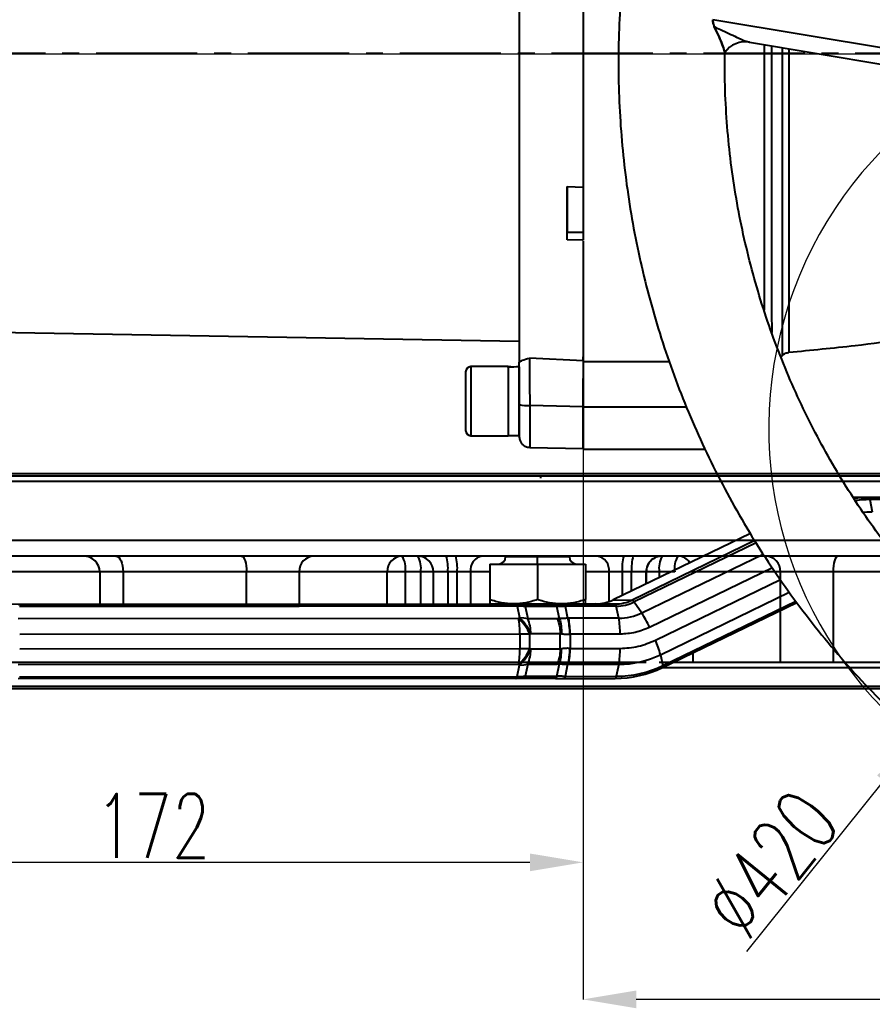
# Model space of a CAD drawing. Header units: millimetres. Extents: x 2160 to 4596, y 811 to 2534.
# Drawn here: x 3037.5 to 3197.9, y 1148.8 to 1334.7 of the extents above; entities that cross this region are included whole.
import ezdxf

# ---------------------------------------------------------------- set-up
doc = ezdxf.new("R2010")
doc.units = ezdxf.units.MM
doc.linetypes.add('CENTER2', pattern=[28.575, 19.05, -3.175, 3.175, -3.175])
doc.layers.add('2细线层', color=4, linetype='Continuous', lineweight=35)
doc.layers.add('AM_5', color=3, linetype='Continuous', lineweight=25)
doc.styles.add('SLDTEXTSTYLE1', font='txt.shx', dxfattribs={"width": 0.7, "bigfont": 'gbcbig.shx'})
doc.dimstyles.new('SLDDIMSTYLE12$0', dxfattribs={"dimtxt": 12, "dimasz": 10, "dimexe": 0, "dimexo": 0.0625, "dimgap": 0.875, "dimtad": 1, "dimdec": 1, "dimlfac": 1.8, "dimrnd": 1e-09, "dimzin": 12, "dimdsep": 46, "dimtxsty": 'SLDTEXTSTYLE1', "dimcen": 0.09, "dimdle": 8.16, "dimclrd": 3, "dimclre": 3, "dimadec": 0, "dimazin": 3, "dimtfac": 1, "dimtdec": 1, "dimtofl": 0, "dimtmove": 0, "dimatfit": 3, "dimfxl": 0, "dimfrac": 2, "dimtolj": 1, "dimlwd": 5, "dimlwe": 5, "dimarcsym": 0})
doc.dimstyles.new('SLDDIMSTYLE12$3', dxfattribs={"dimtxt": 12, "dimasz": 10, "dimexe": 0, "dimexo": 0.0625, "dimgap": 0.875, "dimtad": 1, "dimdec": 1, "dimlfac": 1.8, "dimrnd": 1e-09, "dimzin": 12, "dimdsep": 46, "dimtxsty": 'SLDTEXTSTYLE1', "dimcen": 0.09, "dimdle": 8.16, "dimclrd": 3, "dimclre": 3, "dimadec": 0, "dimazin": 3, "dimtfac": 1, "dimtdec": 1, "dimtofl": 0, "dimtmove": 0, "dimatfit": 3, "dimfxl": 0, "dimfrac": 2, "dimtolj": 1, "dimlwd": 5, "dimlwe": 5, "dimarcsym": 0})

# ---------------------------------------------------------------- blocks, each defined once
blk = doc.blocks.new('*U49')
at = {"layer": '2细线层', "color": 0, "linetype": 'CENTER2', "lineweight": -3, "transparency": 16777216}
blk.add_line((0, 21), (0, 353.69), dxfattribs=at)
blk = doc.blocks.new('*D69')
at = {"layer": 'AM_5', "color": 3, "lineweight": 5, "transparency": 16777216}
blk.add_line((3320.71, 1327.71), (3320.71, 1150.47), dxfattribs=at)
at = {"layer": 'AM_5', "color": 3, "linetype": 'Continuous', "lineweight": 5, "transparency": 16777216}
for p, q in [((3143.47, 1253.91), (3143.47, 1150.47)), ((3310.71, 1150.47), (3153.47, 1150.47))]:
    blk.add_line(p, q, dxfattribs=at)
at = {"layer": 'AM_5', "color": 3, "transparency": 16777216}
for points in [[(3153.47, 1152.14), (3153.47, 1148.8), (3143.47, 1150.47)], [(3310.71, 1152.14), (3310.71, 1148.8), (3320.71, 1150.47)]]:
    blk.add_solid(points, dxfattribs=at)
at = {"layer": 'Defpoints', "color": 0, "transparency": 16777216}
for p in [(3320.71, 1327.77), (3143.47, 1253.97), (3143.47, 1150.47)]:
    blk.add_point(p, dxfattribs=at)
at = {"layer": 'AM_5', "color": 0, "transparency": 16777216, "insert": (3232.09, 1157.35), "char_height": 12, "attachment_point": 5, "rotation": 360, "style": 'SLDTEXTSTYLE1'}
blk.add_mtext('\\A1;178', dxfattribs=at)
blk = doc.blocks.new('*D70')
at = {"layer": 'AM_5', "color": 3, "linetype": 'Continuous', "lineweight": 5, "transparency": 16777216}
for p, q in [((2971.47, 1335.64), (2971.47, 1176.24)), ((3133.47, 1176.24), (2981.47, 1176.24))]:
    blk.add_line(p, q, dxfattribs=at)
at = {"layer": 'AM_5', "color": 3, "lineweight": 5, "transparency": 16777216}
blk.add_line((3143.47, 1253.91), (3143.47, 1176.24), dxfattribs=at)
at = {"layer": 'AM_5', "color": 3, "transparency": 16777216}
for points in [[(2981.47, 1177.9), (2981.47, 1174.57), (2971.47, 1176.24)], [(3133.47, 1177.9), (3133.47, 1174.57), (3143.47, 1176.24)]]:
    blk.add_solid(points, dxfattribs=at)
at = {"layer": 'Defpoints', "color": 0, "transparency": 16777216}
for p in [(2971.47, 1335.7), (3143.47, 1253.97), (2971.47, 1176.24)]:
    blk.add_point(p, dxfattribs=at)
at = {"layer": 'AM_5', "color": 0, "transparency": 16777216, "insert": (3062.52, 1183.11), "char_height": 12, "attachment_point": 5, "rotation": 360, "style": 'SLDTEXTSTYLE1'}
blk.add_mtext('\\A1;172', dxfattribs=at)
blk = doc.blocks.new('*D58')
at = {"layer": 'AM_5', "color": 3, "linetype": 'Continuous', "lineweight": 5, "transparency": 16777216}
for p, q in [((3320.63, 1328.21), (2996.25, 1328.21)), ((2996.25, 1220.76), (2996.25, 1318.21))]:
    blk.add_line(p, q, dxfattribs=at)
at = {"layer": 'AM_5', "color": 3, "lineweight": 5, "transparency": 16777216}
blk.add_line((3027.5, 1210.76), (2996.25, 1210.76), dxfattribs=at)
at = {"layer": 'AM_5', "color": 3, "transparency": 16777216}
for points in [[(2994.58, 1318.21), (2997.91, 1318.21), (2996.25, 1328.21)], [(2994.58, 1220.76), (2997.91, 1220.76), (2996.25, 1210.76)]]:
    blk.add_solid(points, dxfattribs=at)
at = {"layer": 'Defpoints', "color": 0, "transparency": 16777216}
for p in [(2996.25, 1328.21), (3320.69, 1328.21), (3027.56, 1210.76)]:
    blk.add_point(p, dxfattribs=at)
at = {"layer": 'AM_5', "color": 0, "transparency": 16777216, "insert": (2989.37, 1269.49), "char_height": 12, "attachment_point": 5, "rotation": 90, "style": 'SLDTEXTSTYLE1'}
blk.add_mtext('\\A1;115', dxfattribs=at)
blk = doc.blocks.new('*D59')
at = {"layer": 'AM_5', "color": 3, "lineweight": 5, "transparency": 16777216}
for p, q in [((3253.31, 1257.75), (3253.49, 1257.75)), ((3253.4, 1257.66), (3253.4, 1257.84))]:
    blk.add_line(p, q, dxfattribs=at)
at = {"layer": 'AM_5', "color": 3, "linetype": 'Continuous', "lineweight": 5, "transparency": 16777216}
blk.add_line((3174.27, 1159.5), (3200.08, 1191.55), dxfattribs=at)
at = {"layer": 'AM_5', "color": 3, "lineweight": 5, "transparency": 16777216}
blk.add_arc((3253.4, 1257.75), 75, 92.5086, 231.1543, dxfattribs=at)
at = {"layer": 'AM_5', "color": 3, "transparency": 16777216}
blk.add_solid([(3198.79, 1192.6), (3201.38, 1190.51), (3206.36, 1199.34)], dxfattribs=at)
at = {"layer": 'Defpoints', "color": 0, "transparency": 16777216}
for p in [(3300.44, 1316.17), (3206.36, 1199.34)]:
    blk.add_point(p, dxfattribs=at)
at = {"layer": 'AM_5', "color": 0, "transparency": 16777216, "insert": (3178.69, 1175.95), "char_height": 12, "attachment_point": 5, "rotation": 51.1543, "style": 'SLDTEXTSTYLE1'}
blk.add_mtext('\\A1;%%C420', dxfattribs=at)

msp = doc.modelspace()

# ---------------------------------------------------------------- linework, layer by layer
at = {"color": 7, "linetype": 'Continuous', "lineweight": 25}
for p, q in [((3201.528, 1329.086), (3167.876, 1334.7)), ((3174.81, 1330.476), (3200.249, 1326.204)), ((3170.134, 1328.53), (3170.134, 1328.531)), ((3170.17, 1328.528), (3170.17, 1328.53)), ((3140.467, 1303.331), (3143.467, 1303.22)), ((3140.467, 1293.336), (3140.467, 1294.76)), ((3140.467, 1294.76), (3143.467, 1294.76)), ((3143.467, 1293.225), (3140.467, 1293.336)), ((3001.941, 1276.494), (3131.468, 1274.233)), ((3180.68, 1271.272), (3180.994, 1271.586)), ((3143.468, 1270.554), (3133.363, 1271.071)), ((3143.468, 1270.554), (3143.468, 1271.289)), ((3143.468, 1270.43), (3159.69, 1270.43)), ((3129.368, 1269.474), (3122.368, 1269.474)), ((3131.468, 1267.314), (3131.468, 1269.414)), ((3131.468, 1269.299), (3131.468, 1267.142)), ((3143.468, 1261.903), (3133.433, 1262.153)), ((3162.944, 1261.838), (3143.468, 1261.838)), ((3122.368, 1256.474), (3129.368, 1256.474)), ((3129.368, 1256.534), (3131.468, 1256.534)), ((3133.433, 1254.259), (3143.468, 1254.083)), ((3143.468, 1253.974), (3166.395, 1253.974)), ((3203.557, 1244.888), (3194.306, 1244.883)), ((3194.31, 1244.877), (3197.191, 1244.855)), ((3207.14, 1244.862), (3197.191, 1244.855)), ((3207.36, 1244.46), (3197.412, 1244.454)), ((3197.412, 1244.454), (3197.88, 1242.184)), ((3174.945, 1238.112), (3149.108, 1225.595)), ((3174.949, 1238.105), (3149.139, 1225.601)), ((3175.79, 1236.75), (3152.722, 1225.574)), ((3176.053, 1236.328), (3153.104, 1225.21)), ((3154.492, 1223.152), (3177.356, 1234.229)), ((3179.094, 1231.627), (3155.984, 1220.431)), ((3157.065, 1218.013), (3180.605, 1229.418)), ((3158.005, 1215.296), (3182.249, 1227.042)), ((3149.139, 1225.601), (3152.722, 1225.574)), ((3153.104, 1225.21), (3154.492, 1223.152)), ((3158.428, 1212.89), (3183.687, 1225.128)), ((3158.456, 1213.245), (3183.499, 1225.378)), ((3032.483, 1224.783), (3145.895, 1224.853)), ((3037.169, 1224.749), (3130.823, 1224.806)), ((3056.913, 1224.359), (3037.389, 1224.347)), ((3090.057, 1224.379), (3056.913, 1224.359)), ((3131.044, 1224.404), (3090.057, 1224.379)), ((3131.044, 1224.404), (3131.487, 1222.257)), ((3132.055, 1224.807), (3138.019, 1224.818)), ((3138.555, 1224.381), (3132.591, 1224.37)), ((3132.591, 1224.37), (3133.065, 1222.078)), ((3139.033, 1222.065), (3138.555, 1224.381)), ((3149.479, 1224.826), (3139.867, 1224.82)), ((3149.699, 1224.425), (3140.088, 1224.419)), ((3140.088, 1224.419), (3140.557, 1222.146)), ((3149.479, 1224.826), (3145.895, 1224.853)), ((3150.168, 1222.154), (3149.699, 1224.425)), ((3037.185, 1222.076), (3131.318, 1222.134)), ((3131.487, 1222.257), (3131.318, 1222.134)), ((3131.487, 1222.257), (3132.305, 1222.212)), ((3132.305, 1222.212), (3133.065, 1222.078)), ((3133.065, 1222.078), (3138.595, 1222.088)), ((3139.033, 1222.065), (3138.595, 1222.088)), ((3140.751, 1222.149), (3140.557, 1222.146)), ((3150.168, 1222.154), (3140.751, 1222.149)), ((3131.594, 1219.132), (3037.461, 1219.074)), ((3132.581, 1219.133), (3131.594, 1219.132)), ((3131.594, 1219.132), (3131.594, 1216.465)), ((3133.46, 1219.134), (3132.581, 1219.133)), ((3133.46, 1219.134), (3133.629, 1219.257)), ((3133.46, 1216.467), (3133.46, 1219.134)), ((3133.629, 1219.257), (3139.16, 1219.267)), ((3139.16, 1216.355), (3139.16, 1219.267)), ((3139.16, 1219.267), (3139.379, 1219.244)), ((3140.929, 1219.144), (3141.026, 1219.147)), ((3150.443, 1219.152), (3141.026, 1219.147)), ((3141.026, 1219.147), (3141.026, 1216.48)), ((3037.462, 1216.407), (3131.594, 1216.465)), ((3131.594, 1216.465), (3132.581, 1216.466)), ((3132.581, 1216.466), (3133.46, 1216.467)), ((3133.629, 1216.345), (3133.46, 1216.467)), ((3139.16, 1216.355), (3133.629, 1216.345)), ((3139.379, 1216.379), (3139.16, 1216.355)), ((3141.026, 1216.48), (3140.929, 1216.483)), ((3141.026, 1216.48), (3150.443, 1216.486)), ((3158.005, 1215.296), (3158.456, 1213.245)), ((3131.318, 1213.467), (3037.186, 1213.41)), ((3131.044, 1211.204), (3131.487, 1213.345)), ((3131.318, 1213.467), (3131.487, 1213.345)), ((3131.487, 1213.345), (3132.305, 1213.391)), ((3132.305, 1213.391), (3133.065, 1213.527)), ((3133.065, 1213.527), (3132.591, 1211.242)), ((3133.065, 1213.527), (3138.595, 1213.537)), ((3138.555, 1211.253), (3139.033, 1213.561)), ((3138.595, 1213.537), (3139.033, 1213.561)), ((3140.557, 1213.485), (3140.088, 1211.219)), ((3140.751, 1213.482), (3140.557, 1213.485)), ((3140.751, 1213.482), (3150.168, 1213.488)), ((3150.168, 1213.488), (3149.699, 1211.225)), ((3130.823, 1210.806), (3037.169, 1210.749)), ((3037.389, 1211.147), (3131.044, 1211.204)), ((3138.019, 1210.818), (3132.055, 1210.807)), ((3132.591, 1211.242), (3138.555, 1211.253)), ((3138.175, 1210.847), (3138.019, 1210.818)), ((3139.867, 1210.82), (3149.479, 1210.826)), ((3140.088, 1211.219), (3149.699, 1211.225))]:
    msp.add_line(p, q, dxfattribs=at)
at = {"color": 7, "linetype": 'Continuous', "lineweight": -3}
for p, q in [((2935.468, 1249.348), (3251.302, 1249.348)), ((3253.054, 1247.848), (2935.468, 1247.848)), ((3251.877, 1248.848), (2935.968, 1248.848)), ((3135.468, 1248.848), (3135.468, 1248.502)), ((3135.468, 1248.848), (3135.469, 1248.848)), ((2935.468, 1236.848), (3268.963, 1236.848)), ((3274.7, 1233.848), (2938.468, 1233.848)), ((3128.898, 1233.848), (3128.898, 1233.698)), ((3134.898, 1233.698), (3128.898, 1233.698)), ((3134.898, 1233.848), (3134.898, 1233.698)), ((3134.898, 1232.348), (3134.898, 1233.698)), ((3140.898, 1233.698), (3134.898, 1233.698)), ((3140.898, 1233.698), (3140.898, 1233.848)), ((3052.504, 1230.848), (3034.924, 1230.848)), ((3052.504, 1230.848), (3052.504, 1224.758)), ((3056.913, 1230.848), (3052.504, 1230.848)), ((3080.14, 1230.848), (3056.913, 1230.848)), ((3056.913, 1230.848), (3056.913, 1224.761)), ((3090.057, 1230.848), (3080.14, 1230.848)), ((3080.14, 1224.775), (3080.14, 1230.848)), ((3090.057, 1230.848), (3090.057, 1224.781)), ((3106.623, 1230.848), (3090.057, 1230.848)), ((3106.623, 1224.791), (3106.623, 1230.848)), ((3110.017, 1230.848), (3106.623, 1230.848)), ((3112.909, 1230.848), (3110.017, 1230.848)), ((3110.017, 1230.848), (3110.017, 1224.793)), ((3112.909, 1224.795), (3112.909, 1230.848)), ((3115.314, 1230.848), (3112.909, 1230.848)), ((3118.015, 1230.848), (3115.314, 1230.848)), ((3115.314, 1224.796), (3115.314, 1230.848)), ((3119.776, 1230.848), (3118.015, 1230.848)), ((3118.015, 1230.848), (3118.015, 1224.798)), ((3122.278, 1230.848), (3119.776, 1230.848)), ((3119.776, 1224.799), (3119.776, 1230.848)), ((3122.278, 1230.848), (3122.278, 1224.801)), ((3125.898, 1230.848), (3122.278, 1230.848)), ((3125.898, 1232.348), (3125.898, 1225.652)), ((3125.898, 1232.348), (3134.898, 1232.348)), ((3134.898, 1232.348), (3134.898, 1225.652)), ((3134.898, 1232.348), (3143.898, 1232.348)), ((3143.898, 1232.348), (3143.898, 1225.652)), ((3148.346, 1230.848), (3143.898, 1230.848)), ((3150.846, 1230.848), (3148.346, 1230.848)), ((3148.346, 1225.271), (3148.346, 1230.848)), ((3152.608, 1230.848), (3150.846, 1230.848)), ((3150.846, 1230.848), (3150.846, 1226.428)), ((3155.314, 1230.848), (3152.608, 1230.848)), ((3152.608, 1227.282), (3152.608, 1230.848)), ((3155.314, 1230.848), (3155.314, 1228.593)), ((3155.357, 1230.848), (3155.314, 1230.848)), ((3155.357, 1228.614), (3155.357, 1230.848)), ((3157.81, 1230.848), (3155.357, 1230.848)), ((3160.704, 1230.848), (3157.81, 1230.848)), ((3157.81, 1230.848), (3157.81, 1229.802)), ((3164.094, 1230.848), (3163.607, 1230.848)), ((3180.588, 1230.848), (3164.094, 1230.848)), ((3190.497, 1230.848), (3180.588, 1230.848)), ((3180.588, 1213.848), (3180.588, 1230.848)), ((3213.741, 1230.848), (3190.497, 1230.848)), ((3190.497, 1230.848), (3190.497, 1213.848)), ((3125.898, 1224.848), (3130.398, 1224.848)), ((3130.398, 1224.848), (3139.398, 1224.848)), ((3139.398, 1224.848), (3143.898, 1224.848)), ((3164.094, 1215.977), (3164.094, 1213.848)), ((3160.704, 1213.848), (3160.704, 1214.334)), ((3052.504, 1213.848), (3034.924, 1213.848)), ((3056.913, 1213.848), (3052.504, 1213.848)), ((3080.14, 1213.848), (3056.913, 1213.848)), ((3090.057, 1213.848), (3080.14, 1213.848)), ((3106.623, 1213.848), (3090.057, 1213.848)), ((3110.017, 1213.848), (3106.623, 1213.848)), ((3112.909, 1213.848), (3110.017, 1213.848)), ((3115.314, 1213.848), (3112.909, 1213.848)), ((3118.015, 1213.848), (3115.314, 1213.848)), ((3119.776, 1213.848), (3118.015, 1213.848)), ((3122.278, 1213.848), (3119.776, 1213.848)), ((3148.346, 1213.848), (3122.278, 1213.848)), ((3150.846, 1213.848), (3148.346, 1213.848)), ((3152.608, 1213.848), (3150.846, 1213.848)), ((3155.314, 1213.848), (3152.608, 1213.848)), ((3155.357, 1213.848), (3155.314, 1213.848)), ((3159.7, 1213.848), (3157.81, 1213.848)), ((3250.468, 1212.848), (3158.323, 1212.848)), ((3160.704, 1213.848), (3160.404, 1213.848)), ((3164.094, 1213.848), (3160.704, 1213.848)), ((3180.588, 1213.848), (3164.094, 1213.848)), ((3190.497, 1213.848), (3180.588, 1213.848)), ((3213.741, 1213.848), (3190.497, 1213.848)), ((3020.468, 1209.348), (3250.468, 1209.348)), ((3249.968, 1208.848), (3020.968, 1208.848))]:
    msp.add_line(p, q, dxfattribs=at)
at = {"color": 7, "linetype": 'Continuous', "lineweight": 25, "flags": 128}
for points in [[(3122.368, 1269.474), (3122.368, 1269.463), (3122.368, 1269.201), (3122.368, 1268.603), (3122.368, 1267.702), (3122.368, 1266.546), (3122.368, 1265.197), (3122.368, 1263.729), (3122.368, 1262.22), (3122.368, 1260.751), (3122.368, 1259.403), (3122.368, 1258.246), (3122.368, 1257.345), (3122.368, 1256.747), (3122.368, 1256.485), (3122.368, 1256.474)], [(3129.368, 1269.299), (3129.368, 1269.376), (3129.368, 1269.463), (3129.368, 1269.201), (3129.368, 1268.603), (3129.368, 1267.702), (3129.368, 1266.546), (3129.368, 1265.197), (3129.368, 1263.729), (3129.368, 1262.22), (3129.368, 1260.751), (3129.368, 1259.403), (3129.368, 1258.246), (3129.368, 1257.345), (3129.368, 1256.747), (3129.368, 1256.485), (3129.368, 1256.534)], [(3129.368, 1269.299), (3129.368, 1268.845), (3129.368, 1268.069), (3129.368, 1267.015), (3129.368, 1265.74), (3129.368, 1264.314), (3129.368, 1262.814), (3129.368, 1261.323), (3129.368, 1259.923), (3129.368, 1258.689), (3129.368, 1257.69), (3129.368, 1256.98), (3129.368, 1256.597), (3129.368, 1256.534)], [(3131.468, 1269.414), (3131.468, 1269.238), (3131.468, 1268.72), (3131.468, 1267.887), (3131.468, 1266.786), (3131.468, 1265.476), (3131.468, 1264.029), (3131.468, 1262.525), (3131.468, 1261.045), (3131.468, 1259.671), (3131.468, 1258.478), (3131.468, 1257.53), (3131.468, 1256.88), (3131.468, 1256.563), (3131.468, 1256.534)], [(3131.468, 1266.974), (3131.468, 1267.015), (3131.468, 1268.069), (3131.468, 1268.845), (3131.468, 1269.299)], [(3131.468, 1262.341), (3131.468, 1262.354), (3131.468, 1263.589), (3131.468, 1264.775), (3131.468, 1265.815), (3131.468, 1266.625), (3131.468, 1267.138), (3131.468, 1267.314)], [(3133.433, 1262.153), (3133.433, 1260.355), (3133.433, 1258.673), (3133.433, 1257.181), (3133.433, 1255.946), (3133.433, 1255.023), (3133.433, 1254.452), (3133.433, 1254.259)], [(3197.191, 1244.855), (3197.223, 1244.849), (3197.255, 1244.828), (3197.285, 1244.795), (3197.315, 1244.749), (3197.342, 1244.691), (3197.368, 1244.622), (3197.391, 1244.542), (3197.412, 1244.454)], [(3196.171, 1242.101), (3196.87, 1242.154), (3197.88, 1242.184)], [(3149.108, 1225.595), (3149.109, 1225.595), (3149.139, 1225.601)], [(3149.479, 1224.826), (3149.51, 1224.819), (3149.542, 1224.799), (3149.573, 1224.766), (3149.602, 1224.72), (3149.63, 1224.662), (3149.655, 1224.593), (3149.679, 1224.513), (3149.699, 1224.425)], [(3158.428, 1212.89), (3158.426, 1212.89), (3158.397, 1212.884)], [(3158.456, 1213.245), (3158.471, 1213.165), (3158.48, 1213.093), (3158.482, 1213.031), (3158.478, 1212.979), (3158.467, 1212.937), (3158.45, 1212.908), (3158.428, 1212.89)], [(3149.699, 1211.225), (3149.679, 1211.136), (3149.655, 1211.057), (3149.63, 1210.988), (3149.602, 1210.931), (3149.573, 1210.885), (3149.542, 1210.853), (3149.51, 1210.833), (3149.479, 1210.826)]]:
    msp.add_lwpolyline(points, dxfattribs=at)
at = {"color": 7, "linetype": 'Continuous', "lineweight": -3, "flags": 128}
for points in [[(3055.566, 1233.848), (3055.829, 1233.79), (3056.082, 1233.62), (3056.315, 1233.342), (3056.519, 1232.969), (3056.686, 1232.515), (3056.811, 1231.996), (3056.887, 1231.433), (3056.913, 1230.848)], [(3079.191, 1233.848), (3079.376, 1233.79), (3079.554, 1233.62), (3079.718, 1233.342), (3079.862, 1232.969), (3079.98, 1232.515), (3080.067, 1231.996), (3080.121, 1231.433), (3080.14, 1230.848)], [(3191.441, 1233.848), (3191.257, 1233.79), (3191.08, 1233.62), (3190.916, 1233.342), (3190.774, 1232.969), (3190.656, 1232.515), (3190.569, 1231.996), (3190.515, 1231.433), (3190.497, 1230.848)]]:
    msp.add_lwpolyline(points, dxfattribs=at)
at = {"color": 7, "linetype": 'Continuous', "lineweight": 25}
for centre, radius, start, end in [((3173.978, 1325.882), 4.669, 79.74027, 145.43734), ((3122.368, 1268.474), 1, 90, 180), ((3132.952, 1267.482), 5.35, 253.89602, 275.15846), ((3122.368, 1257.474), 1, 180, 270), ((3197.204, 1224.51), 20.345, 90.03668, 97.54673), ((3197.425, 1224.478), 19.976, 90.03668, 97.56628), ((3145.886, 1232.298), 7.445, 270.07527, 295.90712), ((3149.469, 1232.272), 7.445, 270.07527, 295.90712), ((3149.689, 1232.242), 7.818, 270.07527, 295.90712), ((3152.429, 1224.884), 0.75, 25.79928, 67.02737), ((3116.335, 1219.245), 15.259, 359.57677, 10.91492), ((3125.578, 1215.77), 8.57, 23.11136, 47.95126), ((3126.592, 1219.314), 7.037, 359.5333, 23.11856), ((3125.768, 1219.259), 15.259, 359.57667, 10.91491), ((3150.155, 1232.081), 9.927, 270.07527, 295.90712), ((3135.185, 1219.265), 15.259, 359.57667, 10.91491), ((3139.129, 1212.961), 18.436, 23.90163, 33.55836), ((3143.782, 1211.894), 14.624, 13.45011, 24.73439), ((3125.603, 1219.814), 8.541, 312.00657, 336.93397), ((3116.398, 1216.351), 15.196, 349.06221, 0.43184), ((3126.612, 1216.286), 7.017, 336.84756, 0.47841), ((3125.831, 1216.365), 15.196, 349.06221, 0.4319), ((3135.247, 1216.371), 15.196, 349.06221, 0.4319), ((3150.144, 1231.481), 17.993, 270.07527, 295.90712), ((3149.452, 1231.301), 20.474, 270.07527, 295.90712), ((3149.673, 1231.327), 20.102, 270.07529, 295.90707)]:
    msp.add_arc(centre, radius, start, end, dxfattribs=at)
at = {"color": 7, "linetype": 'Continuous', "lineweight": -3}
for centre, radius, start, end in [((3049.504, 1230.848), 3, 0, 90), ((3092.947, 1230.958), 2.892, 92.36703, 182.18594), ((3109.513, 1230.958), 2.892, 92.36703, 182.18594), ((3105.939, 1231.566), 4.14, 350.01783, 33.45671), ((3112.314, 1230.848), 3, 359.99999, 89.99999), ((3108.422, 1231.572), 4.545, 350.82704, 30.04167), ((3110.27, 1231.59), 7.78, 354.5231, 16.86806), ((3111.21, 1231.592), 8.598, 355.03606, 15.21203), ((3124.96, 1231.182), 2.703, 99.57493, 187.1109), ((3127.548, 1233.698), 1.35, 270, 0), ((3142.248, 1233.698), 1.35, 180, 270), ((3145.663, 1231.181), 2.704, 352.92023, 80.48272), ((3159.579, 1231.592), 8.764, 165.08539, 184.87097), ((3160.486, 1231.591), 7.913, 163.42642, 185.38628), ((3158.314, 1230.848), 3, 90.00001, 180.00001), ((3158.357, 1230.848), 3, 90.00001, 180.00001), ((3162.332, 1231.573), 4.58, 150.22014, 189.10791), ((3164.808, 1231.566), 4.167, 146.79426, 189.9253), ((3161.203, 1230.957), 2.893, 34.59698, 87.65602), ((3177.697, 1230.957), 2.893, 357.83373, 87.65602), ((3161.203, 1230.957), 2.893, 357.83373, 2.50695)]:
    msp.add_arc(centre, radius, start, end, dxfattribs=at)
at = {"color": 7, "linetype": 'Continuous', "lineweight": 25}
for centre, start_param, end_param in [((3131.468, 1262.974), 4.712389, 4.9017857), ((3129.368, 1262.974), 4.6181166, 4.712389)]:
    msp.add_ellipse(centre, major_axis=(-11.154, 0), ratio=0.5773485, start_param=start_param, end_param=end_param, dxfattribs=at)
for points, knots in [([(3320.9, 1496.939), (3318.34, 1496.915), (3314.76, 1496.88), (3309.49, 1496.601), (3305.026, 1496.266), (3299.71, 1495.7), (3294.141, 1494.927), (3288.327, 1493.917), (3282.356, 1492.661), (3276.28, 1491.15), (3270.142, 1489.379), (3263.977, 1487.345), (3257.813, 1485.046), (3251.677, 1482.48), (3245.589, 1479.65), (3239.569, 1476.556), (3233.636, 1473.202), (3227.807, 1469.589), (3222.097, 1465.724), (3216.522, 1461.61), (3211.095, 1457.253), (3205.829, 1452.658), (3200.738, 1447.834), (3195.833, 1442.786), (3191.126, 1437.523), (3186.628, 1432.053), (3182.35, 1426.385), (3178.301, 1420.528), (3174.491, 1414.491), (3170.93, 1408.285), (3167.625, 1401.921), (3164.584, 1395.408), (3161.815, 1388.759), (3159.324, 1381.984), (3157.119, 1375.097), (3155.204, 1368.108), (3153.586, 1361.03), (3152.268, 1353.877), (3151.255, 1346.66), (3150.55, 1339.392), (3150.158, 1332.088), (3150.079, 1324.76), (3150.316, 1317.422), (3150.87, 1310.088), (3151.742, 1302.77), (3152.932, 1295.483), (3154.44, 1288.24), (3156.265, 1281.056), (3158.406, 1273.943), (3160.86, 1266.915), (3163.625, 1259.987), (3166.697, 1253.171), (3170.074, 1246.48), (3173.752, 1239.928), (3177.726, 1233.528), (3181.991, 1227.293), (3186.542, 1221.235), (3191.374, 1215.366), (3196.481, 1209.7), (3201.857, 1204.247), (3207.304, 1199.2), (3212.778, 1194.547), (3218.236, 1190.278), (3223.861, 1186.236), (3229.642, 1182.427), (3235.57, 1178.859), (3241.632, 1175.537), (3247.818, 1172.467), (3254.114, 1169.653), (3260.508, 1167.101), (3266.983, 1164.815), (3273.521, 1162.799), (3280.096, 1161.057), (3286.669, 1159.592), (3293.163, 1158.41), (3299.452, 1157.513), (3304.976, 1156.93), (3309.859, 1156.562), (3314.683, 1156.322), (3320.657, 1156.205), (3326.174, 1156.316), (3331.443, 1156.587), (3335.908, 1156.925), (3341.224, 1157.49), (3346.793, 1158.263), (3352.606, 1159.273), (3358.577, 1160.529), (3364.653, 1162.04), (3370.791, 1163.811), (3376.957, 1165.845), (3383.12, 1168.144), (3389.257, 1170.709), (3395.345, 1173.54), (3401.365, 1176.634), (3407.297, 1179.988), (3413.126, 1183.6), (3418.836, 1187.466), (3424.412, 1191.58), (3429.839, 1195.937), (3435.105, 1200.532), (3440.196, 1205.356), (3445.101, 1210.404), (3449.808, 1215.667), (3454.306, 1221.137), (3458.584, 1226.805), (3462.632, 1232.662), (3466.442, 1238.699), (3470.004, 1244.905), (3473.309, 1251.269), (3476.351, 1257.781), (3479.113, 1264.433), (3481.45, 1270.715), (3482.729, 1274.82), (3483.292, 1276.628)], [0, 0, 0, 0, 0.01020738, 0.01427401, 0.02103699, 0.02805607, 0.03558666, 0.0434511, 0.05157826, 0.05991132, 0.06840986, 0.07704394, 0.08579098, 0.09463359, 0.10355821, 0.11255405, 0.12161242, 0.13072624, 0.1398897, 0.14909794, 0.15834689, 0.16763314, 0.17695375, 0.18630622, 0.19568842, 0.20509849, 0.21453484, 0.22399606, 0.23348097, 0.24298851, 0.25251779, 0.26206801, 0.27163852, 0.28122873, 0.29083816, 0.30046642, 0.31011319, 0.31977821, 0.32946132, 0.33916239, 0.34888138, 0.35861831, 0.36837328, 0.37814642, 0.38793798, 0.39774825, 0.40757761, 0.41742653, 0.42729557, 0.4371854, 0.4470968, 0.45703069, 0.46698816, 0.47697044, 0.48697902, 0.49701559, 0.50708218, 0.51718117, 0.52731537, 0.53748817, 0.54770366, 0.5569145, 0.56612256, 0.57532659, 0.5845258, 0.59371913, 0.60290519, 0.61208206, 0.62124705, 0.63039624, 0.63952364, 0.64861966, 0.65766788, 0.66663751, 0.67546331, 0.68397889, 0.69196332, 0.69760555, 0.70350123, 0.71121989, 0.72142727, 0.72549391, 0.73225688, 0.73927596, 0.74680655, 0.754671, 0.76279816, 0.77113122, 0.77962976, 0.78826384, 0.79701087, 0.80585349, 0.81477811, 0.82377394, 0.83283231, 0.84194614, 0.85110959, 0.86031783, 0.86956679, 0.87885303, 0.88817364, 0.89752611, 0.90690831, 0.91631839, 0.92575473, 0.93521596, 0.94470086, 0.95420841, 0.96373768, 0.97328791, 0.98285841, 0.99244862, 1, 1, 1, 1]), ([(3143.467, 1350.642), (3143.467, 1347.348), (3143.467, 1340.759), (3143.467, 1331.207), (3143.467, 1322.025), (3143.467, 1313.315), (3143.467, 1305.203), (3143.467, 1298.466), (3143.467, 1294.787), (3143.467, 1293.312)], [0, 0, 0, 0, 0.149957, 0.2999139, 0.4498709, 0.5998278, 0.7497848, 0.8997417, 1, 1, 1, 1]), ([(3168.164, 1333.406), (3168.154, 1333.435), (3168.091, 1333.625), (3167.975, 1333.917), (3167.878, 1334.329), (3167.877, 1334.58), (3167.876, 1334.7)], [0, 0, 0, 0, 0.0709429, 0.4685237, 0.7475032, 1, 1, 1, 1]), ([(3167.876, 1334.7), (3167.876, 1334.581), (3167.877, 1334.33), (3167.987, 1333.888), (3168.082, 1333.592), (3168.141, 1333.407)], [0, 0, 0, 0, 0.2505518, 0.5313012, 1, 1, 1, 1]), ([(3168.141, 1333.407), (3168.529, 1333.218), (3169.457, 1332.764), (3170.904, 1332.126), (3172.469, 1331.392), (3173.853, 1330.733), (3174.531, 1330.551), (3174.81, 1330.476)], [0, 0, 0, 0, 0.1543805, 0.3689656, 0.5771659, 0.8257398, 1, 1, 1, 1]), ([(3168.141, 1333.407), (3168.649, 1332.365), (3169.407, 1330.807), (3169.913, 1329.317), (3170.103, 1328.661), (3170.124, 1328.573), (3170.134, 1328.53)], [0, 0, 0, 0, 0.5024672, 0.7509757, 0.8756525, 1, 1, 1, 1]), ([(3170.134, 1328.53), (3170.126, 1328.565), (3170.107, 1328.643), (3169.922, 1329.294), (3169.403, 1330.808), (3168.661, 1332.365), (3168.164, 1333.406)], [0, 0, 0, 0, 0.1105283, 0.2490059, 0.4974103, 1, 1, 1, 1]), ([(3177.516, 1330.022), (3177.516, 1328.795), (3177.517, 1324.713), (3177.519, 1318.03), (3177.521, 1309.98), (3177.524, 1302.227), (3177.527, 1294.877), (3177.53, 1288.142), (3177.533, 1283.201), (3177.535, 1280.816), (3177.536, 1280.086)], [0, 0, 0, 0, 0.0570997, 0.1899714, 0.32791, 0.4709149, 0.6189859, 0.7721223, 0.9303237, 1, 1, 1, 1]), ([(3178.931, 1329.784), (3178.931, 1328.041), (3178.932, 1323.871), (3178.933, 1317.552), (3178.935, 1311.055), (3178.936, 1306.539), (3178.937, 1303.809), (3178.938, 1302.524), (3178.939, 1301.3), (3178.939, 1300.136), (3178.94, 1299.029), (3178.942, 1295.91), (3178.944, 1291.053), (3178.948, 1285.076), (3178.947, 1280.415), (3178.956, 1277.425), (3178.956, 1276.216), (3178.957, 1275.889)], [0, 0, 0, 0, 0.0708686, 0.1695597, 0.2704087, 0.3610308, 0.383079, 0.4044252, 0.4250694, 0.4450117, 0.4642519, 0.4827902, 0.6102084, 0.7376719, 0.865182, 0.9635673, 1, 1, 1, 1]), ([(3180.981, 1271.646), (3180.981, 1271.623), (3180.98, 1271.481), (3180.98, 1272.14), (3180.979, 1273.681), (3180.978, 1276.261), (3180.977, 1279.764), (3180.976, 1284.199), (3180.975, 1289.529), (3180.974, 1295.716), (3180.974, 1302.709), (3180.973, 1310.436), (3180.973, 1318.872), (3180.972, 1325.262), (3180.972, 1328.926), (3180.972, 1329.441)], [0, 0, 0, 0, 0.016394, 0.101859, 0.1878451, 0.2743525, 0.3613811, 0.4489308, 0.5370018, 0.6255939, 0.7147072, 0.8043418, 0.8944974, 0.9851743, 1, 1, 1, 1]), ([(3182.197, 1329.236), (3182.197, 1327.29), (3182.197, 1322.42), (3182.197, 1317.067), (3182.198, 1312.897), (3182.198, 1310.652), (3182.198, 1308.445), (3182.198, 1306.282), (3182.198, 1304.164), (3182.199, 1302.092), (3182.199, 1299.127), (3182.199, 1295.237), (3182.2, 1290.534), (3182.201, 1285.916), (3182.202, 1282.112), (3182.203, 1279.09), (3182.203, 1276.762), (3182.204, 1274.807), (3182.205, 1273.321), (3182.205, 1272.335), (3182.206, 1272.218), (3182.206, 1272.158)], [0, 0, 0, 0, 0.0577112, 0.1444095, 0.1693942, 0.1944696, 0.2196359, 0.2448929, 0.2702408, 0.2956794, 0.3212087, 0.3825805, 0.4507211, 0.5256294, 0.607304, 0.6655257, 0.7267557, 0.7909939, 0.8582398, 0.9284932, 1, 1, 1, 1]), ([(3320.084, 1176.25), (3317.684, 1176.288), (3314.325, 1176.34), (3309.382, 1176.644), (3305.193, 1177.001), (3300.206, 1177.592), (3294.985, 1178.392), (3289.539, 1179.429), (3283.951, 1180.713), (3278.272, 1182.252), (3272.543, 1184.049), (3266.8, 1186.11), (3261.069, 1188.434), (3255.377, 1191.021), (3249.745, 1193.871), (3244.194, 1196.981), (3238.74, 1200.348), (3233.403, 1203.967), (3228.197, 1207.834), (3223.138, 1211.943), (3218.24, 1216.287), (3213.517, 1220.86), (3208.981, 1225.653), (3204.645, 1230.659), (3200.52, 1235.868), (3196.618, 1241.271), (3192.949, 1246.859), (3189.522, 1252.62), (3186.348, 1258.544), (3183.435, 1264.619), (3180.79, 1270.833), (3178.422, 1277.176), (3176.337, 1283.633), (3174.542, 1290.192), (3173.042, 1296.84), (3171.844, 1303.564), (3170.947, 1310.35), (3170.372, 1317.184), (3170.097, 1323.251), (3170.149, 1327.034), (3170.17, 1328.528)], [0, 0, 0, 0, 0.0302952, 0.0423856, 0.0624901, 0.08336, 0.1057536, 0.1291426, 0.1533151, 0.1781023, 0.2033838, 0.2290707, 0.2550958, 0.2814075, 0.3079654, 0.3347376, 0.3616982, 0.3888263, 0.4161047, 0.4435189, 0.4710571, 0.4987089, 0.526466, 0.5543209, 0.5822674, 0.6103001, 0.6384144, 0.6666062, 0.6948723, 0.7232096, 0.7516156, 0.7800883, 0.8086258, 0.8372268, 0.86589, 0.8946146, 0.9234, 0.9522458, 0.9811519, 1, 1, 1, 1]), ([(3140.467, 1303.331), (3140.467, 1302.06), (3140.467, 1299.037), (3140.467, 1296.329), (3140.467, 1294.76)], [0, 0, 0, 0, 0.4203629, 1, 1, 1, 1]), ([(3143.467, 1293.143), (3143.467, 1292.446), (3143.467, 1289.474), (3143.467, 1285.024), (3143.467, 1279.881), (3143.468, 1275.729), (3143.468, 1272.446), (3143.468, 1271.102), (3143.468, 1270.43)], [0, 0, 0, 0, 0.0577205, 0.2461764, 0.4346323, 0.6230882, 0.8115441, 1, 1, 1, 1]), ([(3143.467, 1278.492), (3143.468, 1277.343), (3143.468, 1274.994), (3143.468, 1272.327), (3143.468, 1271.145), (3143.468, 1270.554)], [0, 0, 0, 0, 0.3234517, 0.6617258, 1, 1, 1, 1]), ([(3182.205, 1272.168), (3186.36, 1272.572), (3193.73, 1273.287), (3201.072, 1274.244), (3204.274, 1274.662)], [0, 0, 0, 0, 0.5637924, 1, 1, 1, 1]), ([(3180.973, 1271.566), (3181.154, 1271.718), (3181.516, 1272.023), (3181.981, 1272.109), (3182.214, 1272.151)], [0, 0, 0, 0, 0.5000001, 1, 1, 1, 1]), ([(3131.468, 1270.3), (3131.613, 1270.42), (3131.906, 1270.661), (3132.876, 1270.934), (3133.363, 1271.071)], [0, 0, 0, 0, 0.4975573, 1, 1, 1, 1]), ([(3131.468, 1262.342), (3131.468, 1263.101), (3131.468, 1264.616), (3131.468, 1266.745), (3131.468, 1268.702), (3131.468, 1269.766), (3131.468, 1270.3)], [0, 0, 0, 0, 0.2507669, 0.5000113, 0.749245, 1, 1, 1, 1]), ([(3133.363, 1271.071), (3133.364, 1270.796), (3133.364, 1270.426), (3133.37, 1269.471), (3133.374, 1268.792), (3133.38, 1267.977), (3133.39, 1266.959), (3133.402, 1265.647), (3133.416, 1264.018), (3133.427, 1262.794), (3133.433, 1262.153)], [0, 0, 0, 0, 0.2442896, 0.3290361, 0.4144899, 0.500125, 0.5979924, 0.7157703, 0.8510724, 1, 1, 1, 1]), ([(3143.468, 1270.554), (3143.468, 1270.273), (3143.468, 1269.712), (3143.468, 1267.693), (3143.468, 1265.044), (3143.468, 1262.951), (3143.468, 1261.903)], [0, 0, 0, 0, 0.2500466, 0.4994486, 0.7493959, 1, 1, 1, 1]), ([(3121.368, 1268.474), (3121.368, 1268.401), (3121.368, 1268.288), (3121.368, 1267.602), (3121.368, 1266.892), (3121.368, 1266.011), (3121.368, 1264.731), (3121.368, 1263.666), (3121.368, 1262.974)], [0, 0, 0, 0, 0.2394568, 0.3683607, 0.5, 0.6316393, 0.7605432, 1, 1, 1, 1]), ([(3143.468, 1262.974), (3143.468, 1263.53), (3143.468, 1264.642), (3143.468, 1266.061), (3143.468, 1266.99), (3143.468, 1267.351), (3143.468, 1267.089), (3143.468, 1266.974)], [0, 0, 0, 0, 0.2095815, 0.4191631, 0.6287446, 0.8383262, 1, 1, 1, 1]), ([(3121.368, 1262.974), (3121.368, 1262.282), (3121.368, 1261.218), (3121.368, 1259.938), (3121.368, 1259.056), (3121.368, 1258.347), (3121.368, 1257.661), (3121.368, 1257.548), (3121.368, 1257.474)], [0, 0, 0, 0, 0.2394568, 0.3683607, 0.5, 0.6316393, 0.7605432, 1, 1, 1, 1]), ([(3131.468, 1256.675), (3131.468, 1256.686), (3131.468, 1256.838), (3131.468, 1257.953), (3131.468, 1259.884), (3131.468, 1261.523), (3131.468, 1262.342)], [0, 0, 0, 0, 0.0255227, 0.3503484, 0.6751742, 1, 1, 1, 1]), ([(3143.468, 1261.838), (3143.468, 1260.776), (3143.468, 1258.65), (3143.468, 1256.081), (3143.468, 1254.313), (3143.468, 1254.089), (3143.468, 1253.978)], [0, 0, 0, 0, 0.2503661, 0.5007322, 0.7510982, 1, 1, 1, 1]), ([(3143.468, 1254.083), (3143.468, 1254.195), (3143.468, 1254.417), (3143.468, 1256.216), (3143.468, 1257.863), (3143.468, 1258.93), (3143.468, 1258.974)], [0, 0, 0, 0, 0.3286314, 0.6572627, 0.9858941, 1, 1, 1, 1]), ([(3131.468, 1256.675), (3131.468, 1256.618), (3131.468, 1256.369), (3131.468, 1256.281), (3131.468, 1256.259), (3131.468, 1256.256), (3131.468, 1256.25), (3131.468, 1256.243), (3131.468, 1256.22), (3131.474, 1255.98), (3131.563, 1255.549), (3131.877, 1254.992), (3132.356, 1254.556), (3132.908, 1254.288), (3133.284, 1254.29), (3133.427, 1254.291)], [0, 0, 0, 0, 0.0799652, 0.3519428, 0.420096, 0.4244444, 0.4252673, 0.4262442, 0.4288884, 0.4379541, 0.5614142, 0.669529, 0.7910614, 0.920557, 1, 1, 1, 1]), ([(3130.823, 1224.806), (3131.045, 1224.806), (3131.492, 1224.806), (3131.867, 1224.807), (3132.055, 1224.807)], [0, 0, 0, 0, 0.495991, 1, 1, 1, 1]), ([(3132.591, 1224.37), (3132.351, 1224.38), (3131.876, 1224.4), (3131.319, 1224.403), (3131.044, 1224.404)], [0, 0, 0, 0, 0.5049534, 1, 1, 1, 1]), ([(3138.019, 1224.818), (3138.306, 1224.819), (3138.869, 1224.82), (3139.539, 1224.82), (3139.867, 1224.82)], [0, 0, 0, 0, 0.5097088, 1, 1, 1, 1]), ([(3138.555, 1224.381), (3138.79, 1224.392), (3139.252, 1224.413), (3139.812, 1224.417), (3140.088, 1224.419)], [0, 0, 0, 0, 0.5084817, 1, 1, 1, 1]), ([(3139.867, 1224.82), (3139.889, 1224.815), (3139.931, 1224.804), (3139.991, 1224.721), (3140.046, 1224.595), (3140.074, 1224.478), (3140.088, 1224.419)], [0, 0, 0, 0, 0.2500001, 0.5000002, 0.7500003, 1, 1, 1, 1]), ([(3140.557, 1222.146), (3140.282, 1222.131), (3139.728, 1222.1), (3139.266, 1222.077), (3139.033, 1222.065)], [0, 0, 0, 0, 0.4960838, 1, 1, 1, 1]), ([(3139.033, 1222.065), (3139.158, 1221.627), (3139.407, 1220.753), (3139.388, 1219.747), (3139.379, 1219.244)], [0, 0, 0, 0, 0.50080435, 1, 1, 1, 1]), ([(3140.557, 1222.146), (3140.654, 1221.686), (3140.848, 1220.766), (3140.902, 1219.685), (3140.929, 1219.144)], [0, 0, 0, 0, 0.5, 1, 1, 1, 1]), ([(3139.379, 1219.244), (3139.623, 1219.203), (3140.102, 1219.122), (3140.657, 1219.137), (3140.929, 1219.144)], [0, 0, 0, 0, 0.5082251, 1, 1, 1, 1]), ([(3139.16, 1216.355), (3139.135, 1215.853), (3139.084, 1214.847), (3138.758, 1213.974), (3138.595, 1213.537)], [0, 0, 0, 0, 0.4999559, 1, 1, 1, 1]), ([(3139.033, 1213.561), (3139.158, 1213.998), (3139.407, 1214.87), (3139.388, 1215.876), (3139.379, 1216.379)], [0, 0, 0, 0, 0.5000001, 1, 1, 1, 1]), ([(3140.929, 1216.483), (3140.657, 1216.489), (3140.102, 1216.503), (3139.623, 1216.421), (3139.379, 1216.379)], [0, 0, 0, 0, 0.49168447, 1, 1, 1, 1]), ([(3140.929, 1216.483), (3140.902, 1215.942), (3140.848, 1214.861), (3140.654, 1213.943), (3140.557, 1213.485)], [0, 0, 0, 0, 0.5, 1, 1, 1, 1]), ([(3139.033, 1213.561), (3139.266, 1213.55), (3139.728, 1213.529), (3140.282, 1213.499), (3140.557, 1213.485)], [0, 0, 0, 0, 0.5043986, 1, 1, 1, 1]), ([(3132.055, 1210.807), (3131.867, 1210.807), (3131.492, 1210.806), (3131.045, 1210.806), (3130.823, 1210.806)], [0, 0, 0, 0, 0.5040088, 1, 1, 1, 1]), ([(3131.044, 1211.204), (3131.319, 1211.206), (3131.876, 1211.209), (3132.351, 1211.231), (3132.591, 1211.242)], [0, 0, 0, 0, 0.4950466, 1, 1, 1, 1]), ([(3138.165, 1210.847), (3138.431, 1210.845), (3138.963, 1210.842), (3139.613, 1210.843), (3139.938, 1210.843)], [0, 0, 0, 0, 0.4996452, 1, 1, 1, 1]), ([(3138.555, 1211.253), (3138.523, 1211.189), (3138.457, 1211.061), (3138.324, 1210.929), (3138.227, 1210.857), (3138.175, 1210.847), (3138.175, 1210.847)], [0, 0, 0, 0, 0.3327347, 0.6654694, 0.9982041, 1, 1, 1, 1]), ([(3140.088, 1211.219), (3139.812, 1211.22), (3139.252, 1211.223), (3138.79, 1211.243), (3138.555, 1211.253)], [0, 0, 0, 0, 0.4915101, 1, 1, 1, 1]), ([(3140.088, 1211.219), (3140.074, 1211.16), (3140.046, 1211.043), (3139.991, 1210.918), (3139.931, 1210.835), (3139.889, 1210.825), (3139.867, 1210.82)], [0, 0, 0, 0, 0.2499973, 0.4999982, 0.7499991, 1, 1, 1, 1])]:
    msp.add_open_spline(points, degree=3, knots=knots, dxfattribs=at)
for points in [[(3131.467, 1357.184), (3131.467, 1353.533), (3131.467, 1346.229), (3131.467, 1335.586), (3131.467, 1325.343), (3131.467, 1315.643), (3131.467, 1306.603), (3131.467, 1298.341), (3131.467, 1290.96), (3131.467, 1284.555), (3131.467, 1279.2), (3131.468, 1274.992), (3131.468, 1271.872), (3131.468, 1270.824), (3131.468, 1270.3)], [(3143.467, 1350.946), (3143.467, 1348.032), (3143.467, 1342.204), (3143.467, 1333.71), (3143.467, 1325.481), (3143.467, 1317.61), (3143.467, 1310.109), (3143.467, 1305.516), (3143.467, 1303.22)], [(3140.467, 1293.336), (3140.467, 1294.912), (3140.467, 1298.065), (3140.467, 1301.576), (3140.467, 1303.331)], [(3143.467, 1304.755), (3143.467, 1302.997), (3143.467, 1299.483), (3143.467, 1296.334), (3143.467, 1294.76)], [(3143.468, 1270.43), (3143.468, 1270.152), (3143.468, 1269.596), (3143.468, 1267.59), (3143.468, 1264.96), (3143.468, 1262.879), (3143.468, 1261.838)], [(3143.468, 1258.724), (3143.468, 1258.788), (3143.468, 1258.916), (3143.468, 1259.898), (3143.468, 1261.303), (3143.468, 1262.417), (3143.468, 1262.974)], [(3143.468, 1261.903), (3143.468, 1260.849), (3143.468, 1258.742), (3143.468, 1256.188), (3143.468, 1254.424), (3143.468, 1254.197), (3143.468, 1254.083)], [(3130.823, 1224.806), (3130.845, 1224.801), (3130.887, 1224.79), (3130.948, 1224.706), (3131.002, 1224.581), (3131.03, 1224.463), (3131.044, 1224.404)], [(3132.055, 1224.807), (3132.108, 1224.802), (3132.213, 1224.79), (3132.361, 1224.698), (3132.493, 1224.561), (3132.559, 1224.434), (3132.591, 1224.37)], [(3138.019, 1224.818), (3138.072, 1224.812), (3138.177, 1224.801), (3138.325, 1224.709), (3138.457, 1224.572), (3138.523, 1224.444), (3138.555, 1224.381)], [(3133.629, 1219.257), (3133.503, 1219.532), (3133.249, 1220.083), (3132.735, 1220.878), (3132.149, 1221.624), (3131.708, 1222.046), (3131.487, 1222.257)], [(3138.595, 1222.088), (3138.758, 1221.65), (3139.084, 1220.775), (3139.135, 1219.77), (3139.16, 1219.267)], [(3155.984, 1220.431), (3155.094, 1220.06), (3153.314, 1219.319), (3151.4, 1219.208), (3150.443, 1219.152)], [(3150.443, 1216.486), (3151.587, 1216.552), (3153.874, 1216.685), (3156.001, 1217.571), (3157.065, 1218.013)], [(3131.487, 1213.345), (3131.708, 1213.556), (3132.149, 1213.977), (3132.735, 1214.722), (3133.249, 1215.518), (3133.503, 1216.069), (3133.629, 1216.345)], [(3130.823, 1210.806), (3130.845, 1210.811), (3130.887, 1210.821), (3130.948, 1210.904), (3131.002, 1211.028), (3131.03, 1211.146), (3131.044, 1211.204)], [(3132.591, 1211.242), (3132.559, 1211.179), (3132.493, 1211.051), (3132.361, 1210.915), (3132.213, 1210.824), (3132.108, 1210.813), (3132.055, 1210.807)]]:
    msp.add_open_spline(points, degree=3, dxfattribs=at)
at = {"color": 7, "linetype": 'Continuous', "lineweight": -3}
for points, knots in [([(3130.398, 1224.848), (3129.635, 1224.889), (3128.11, 1224.972), (3126.635, 1225.425), (3125.898, 1225.652)], [0, 0, 0, 0, 0.5002515, 1, 1, 1, 1]), ([(3125.898, 1225.652), (3125.898, 1225.424), (3125.898, 1224.972), (3125.898, 1224.889), (3125.898, 1224.848)], [0, 0, 0, 0, 0.5016781, 1, 1, 1, 1]), ([(3134.898, 1225.652), (3134.16, 1225.425), (3132.684, 1224.972), (3131.16, 1224.889), (3130.398, 1224.848)], [0, 0, 0, 0, 0.5003833, 1, 1, 1, 1]), ([(3139.398, 1224.848), (3138.635, 1224.889), (3137.11, 1224.972), (3135.635, 1225.425), (3134.898, 1225.652)], [0, 0, 0, 0, 0.5002515, 1, 1, 1, 1]), ([(3143.898, 1225.652), (3143.16, 1225.425), (3141.684, 1224.972), (3140.16, 1224.889), (3139.398, 1224.848)], [0, 0, 0, 0, 0.5003833, 1, 1, 1, 1]), ([(3143.898, 1224.848), (3143.898, 1224.889), (3143.898, 1224.972), (3143.898, 1225.424), (3143.898, 1225.652)], [0, 0, 0, 0, 0.4983219, 1, 1, 1, 1])]:
    msp.add_open_spline(points, degree=3, knots=knots, dxfattribs=at)
msp.add_point((3135.468, 1248.848), dxfattribs=at)

# ---------------------------------------------------------------- block references
at = {"layer": '2细线层', "color": 1, "linetype": 'CENTER2', "lineweight": -3, "rotation": 90.00000000000001}
msp.add_blockref('*U49', (3320.468, 1328.348), dxfattribs=at)

# ---------------------------------------------------------------- dimensions: what is measured, and where the dimension line sits
at = {"layer": 'AM_5'}
dim = msp.add_linear_dim(base=(2971.467, 1176.236), p1=(3143.468, 1253.974), p2=(2971.467, 1335.698), angle=180, dimstyle='SLDDIMSTYLE12$0', override={"dimlfac": 1}, dxfattribs=at)
dim.commit()
dim.dimension.update_dxf_attribs({"geometry": '*D70', "text_midpoint": (3062.523, 1176.236), "dimtype": 160})
dim = msp.add_diameter_dim_2p(p1=(3300.441, 1316.167), p2=(3206.357, 1199.341), text='%%C420', dimstyle='SLDDIMSTYLE12$3', override={"dimlfac": 1, "dimpost": ''}, dxfattribs=at)
dim.commit()
dim.dimension.update_dxf_attribs({"geometry": '*D59', "text_midpoint": (3178.689, 1175.946)})
dim = msp.add_linear_dim(base=(2996.248, 1328.208), p1=(3027.559, 1210.764), p2=(3320.693, 1328.208), angle=270, text='115', dimstyle='SLDDIMSTYLE12$0', override={"dimlfac": 1, "dimpost": ''}, dxfattribs=at)
dim.commit()
dim.dimension.update_dxf_attribs({"geometry": '*D58', "text_midpoint": (2989.373, 1269.486)})
dim = msp.add_linear_dim(base=(3143.468, 1150.472), p1=(3320.708, 1327.768), p2=(3143.468, 1253.974), angle=180, text='178', dimstyle='SLDDIMSTYLE12$0', override={"dimlfac": 1}, dxfattribs=at)
dim.commit()
dim.dimension.update_dxf_attribs({"geometry": '*D69', "text_midpoint": (3232.088, 1150.472), "dimtype": 160})

doc.saveas('drawing.dxf')
